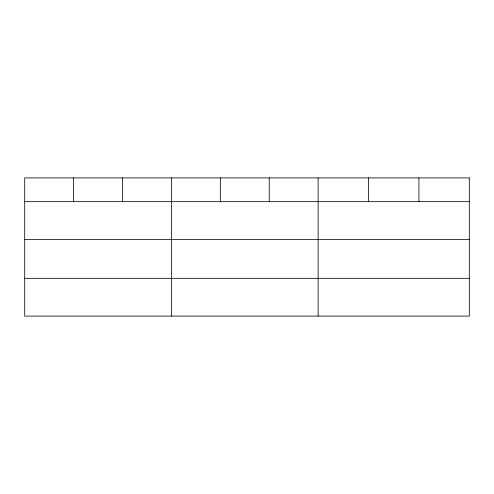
<?xml version="1.0" encoding="UTF-8"?>
<svg xmlns="http://www.w3.org/2000/svg" width="494" height="494" viewBox="0 0 494 494"><rect width="100%" height="100%" fill="white"/><g stroke="black" fill="none" stroke-linecap="round" stroke-linejoin="round"><path stroke-width="0.74" d="M24.7 201.663L469.3 201.663M24.7 239.423L469.3 239.423M24.7 278.332L469.3 278.332M418.912 177.908L418.912 201.663M368.524 177.908L368.524 201.663M318.136 177.908L318.136 316.092M269.23 177.908L269.23 201.663M220.324 177.908L220.324 201.663M171.418 177.908L171.418 316.092M122.512 177.908L122.512 201.663M73.606 177.908L73.606 201.663M469.3 177.908L24.7 177.908L24.7 316.092L469.3 316.092L469.3 177.908"/></g></svg>
